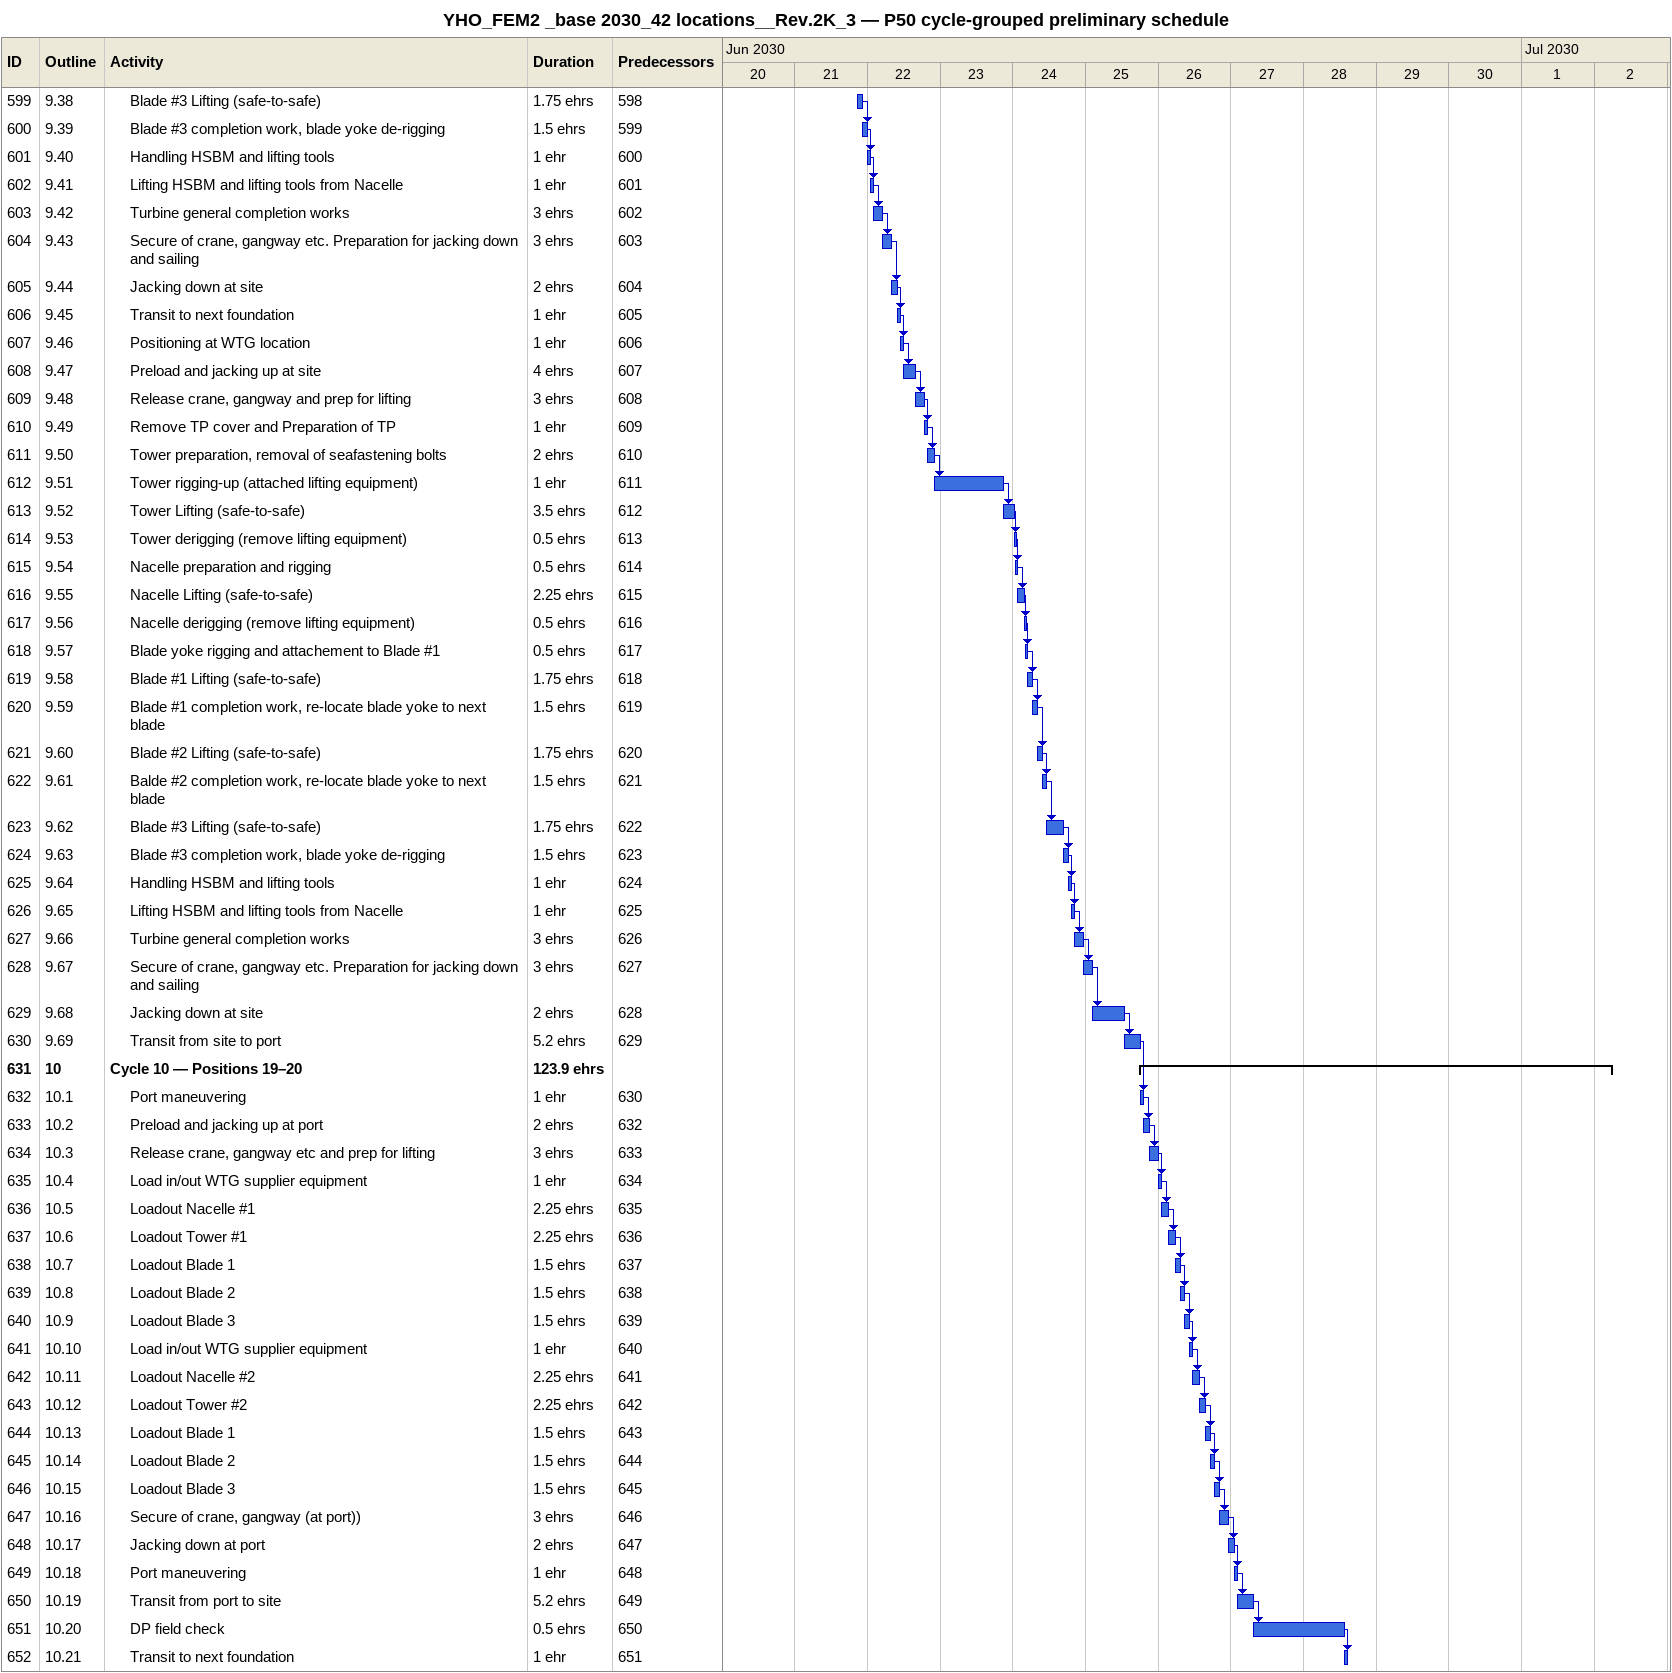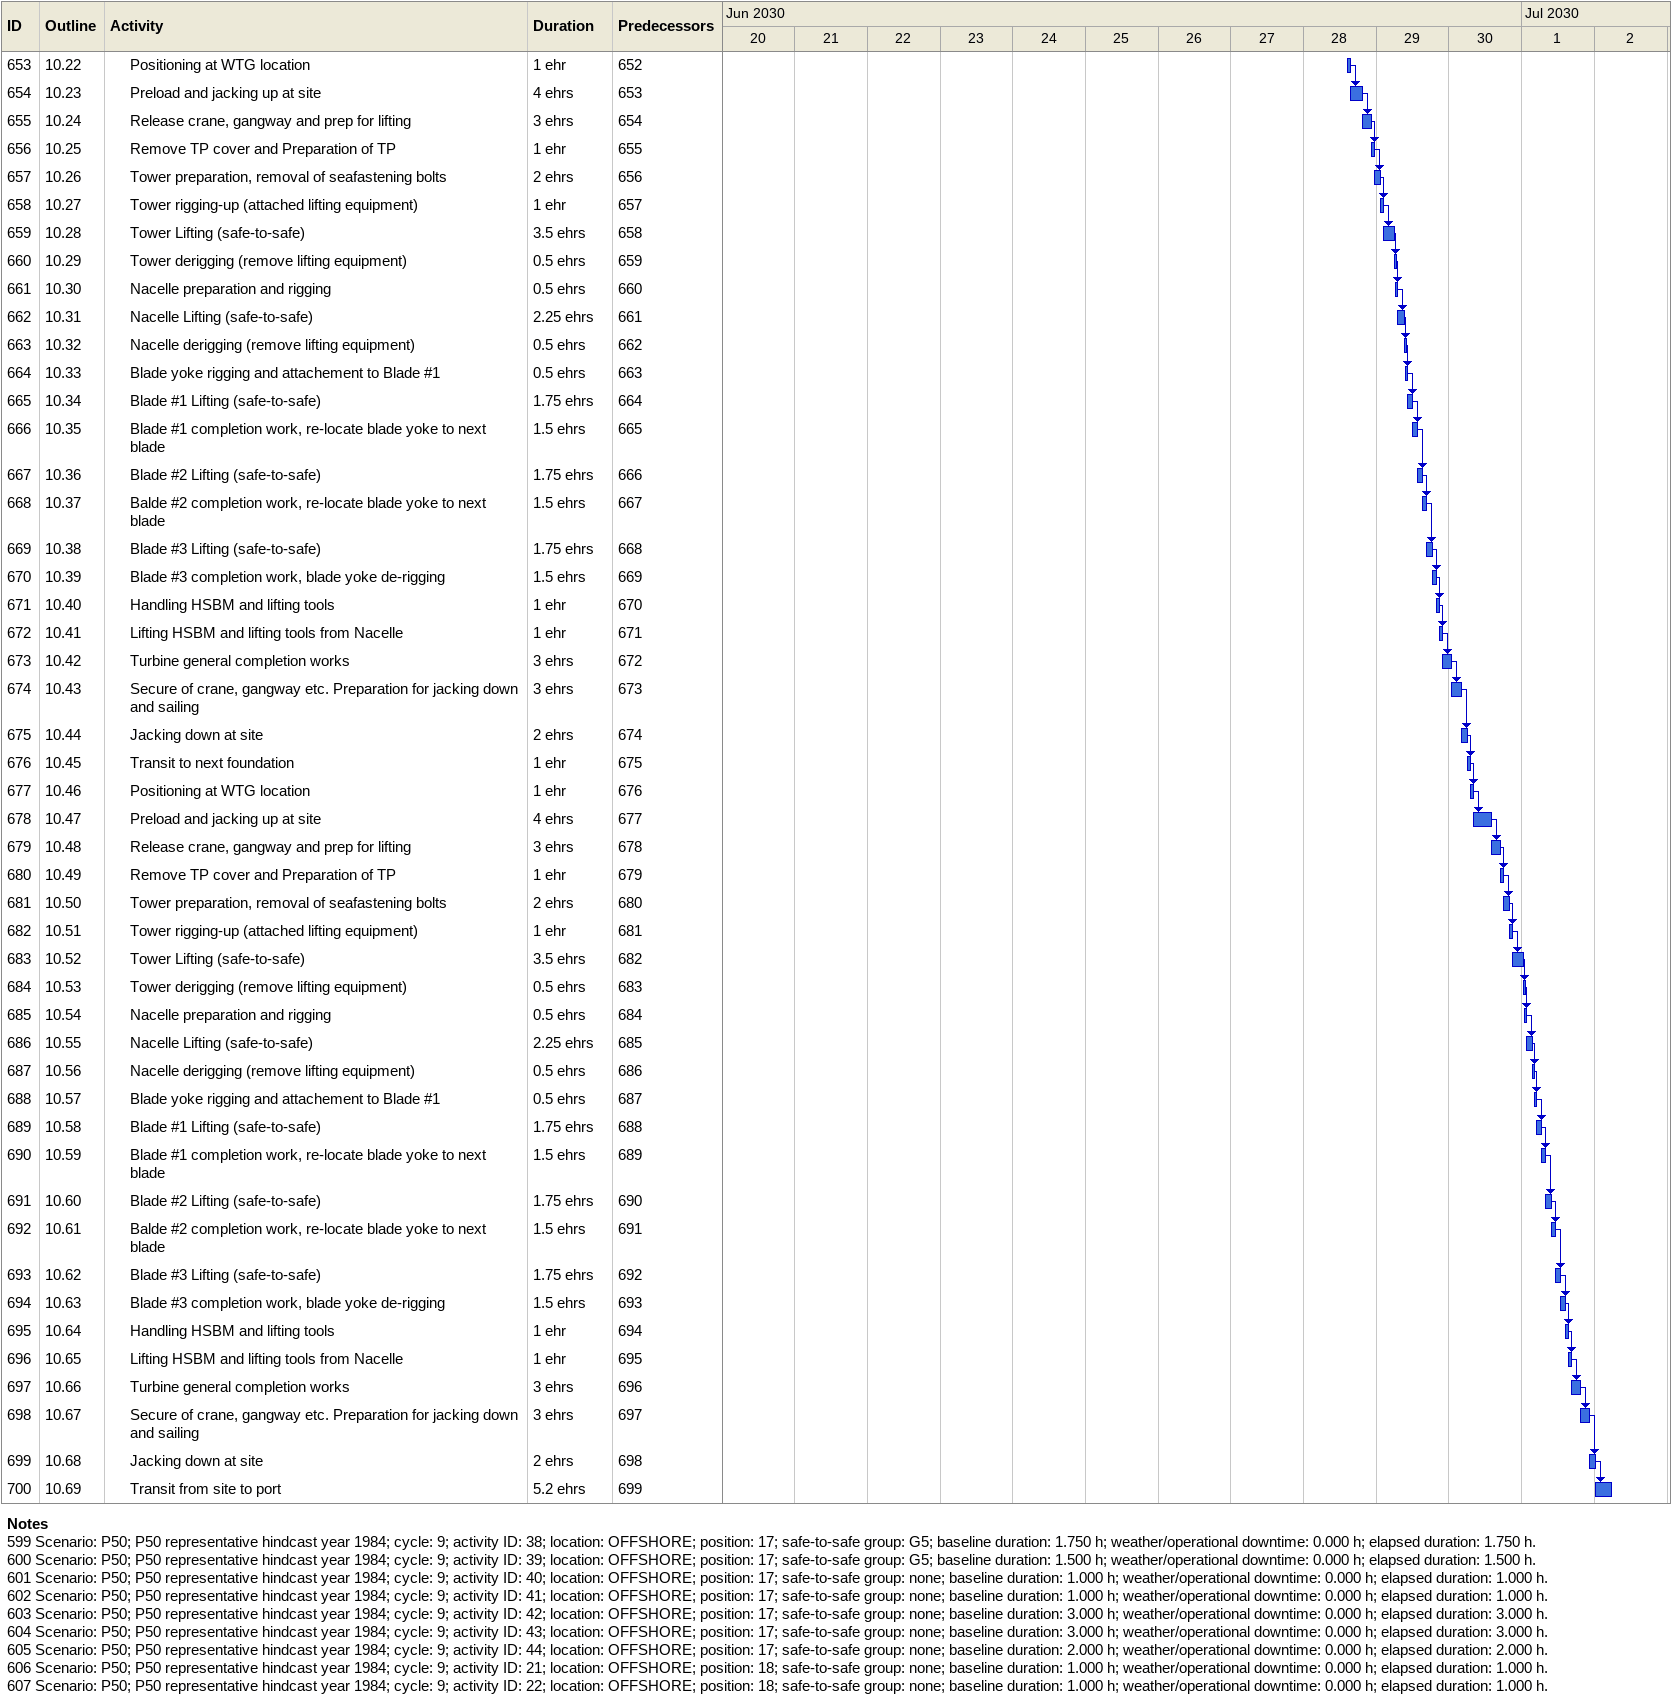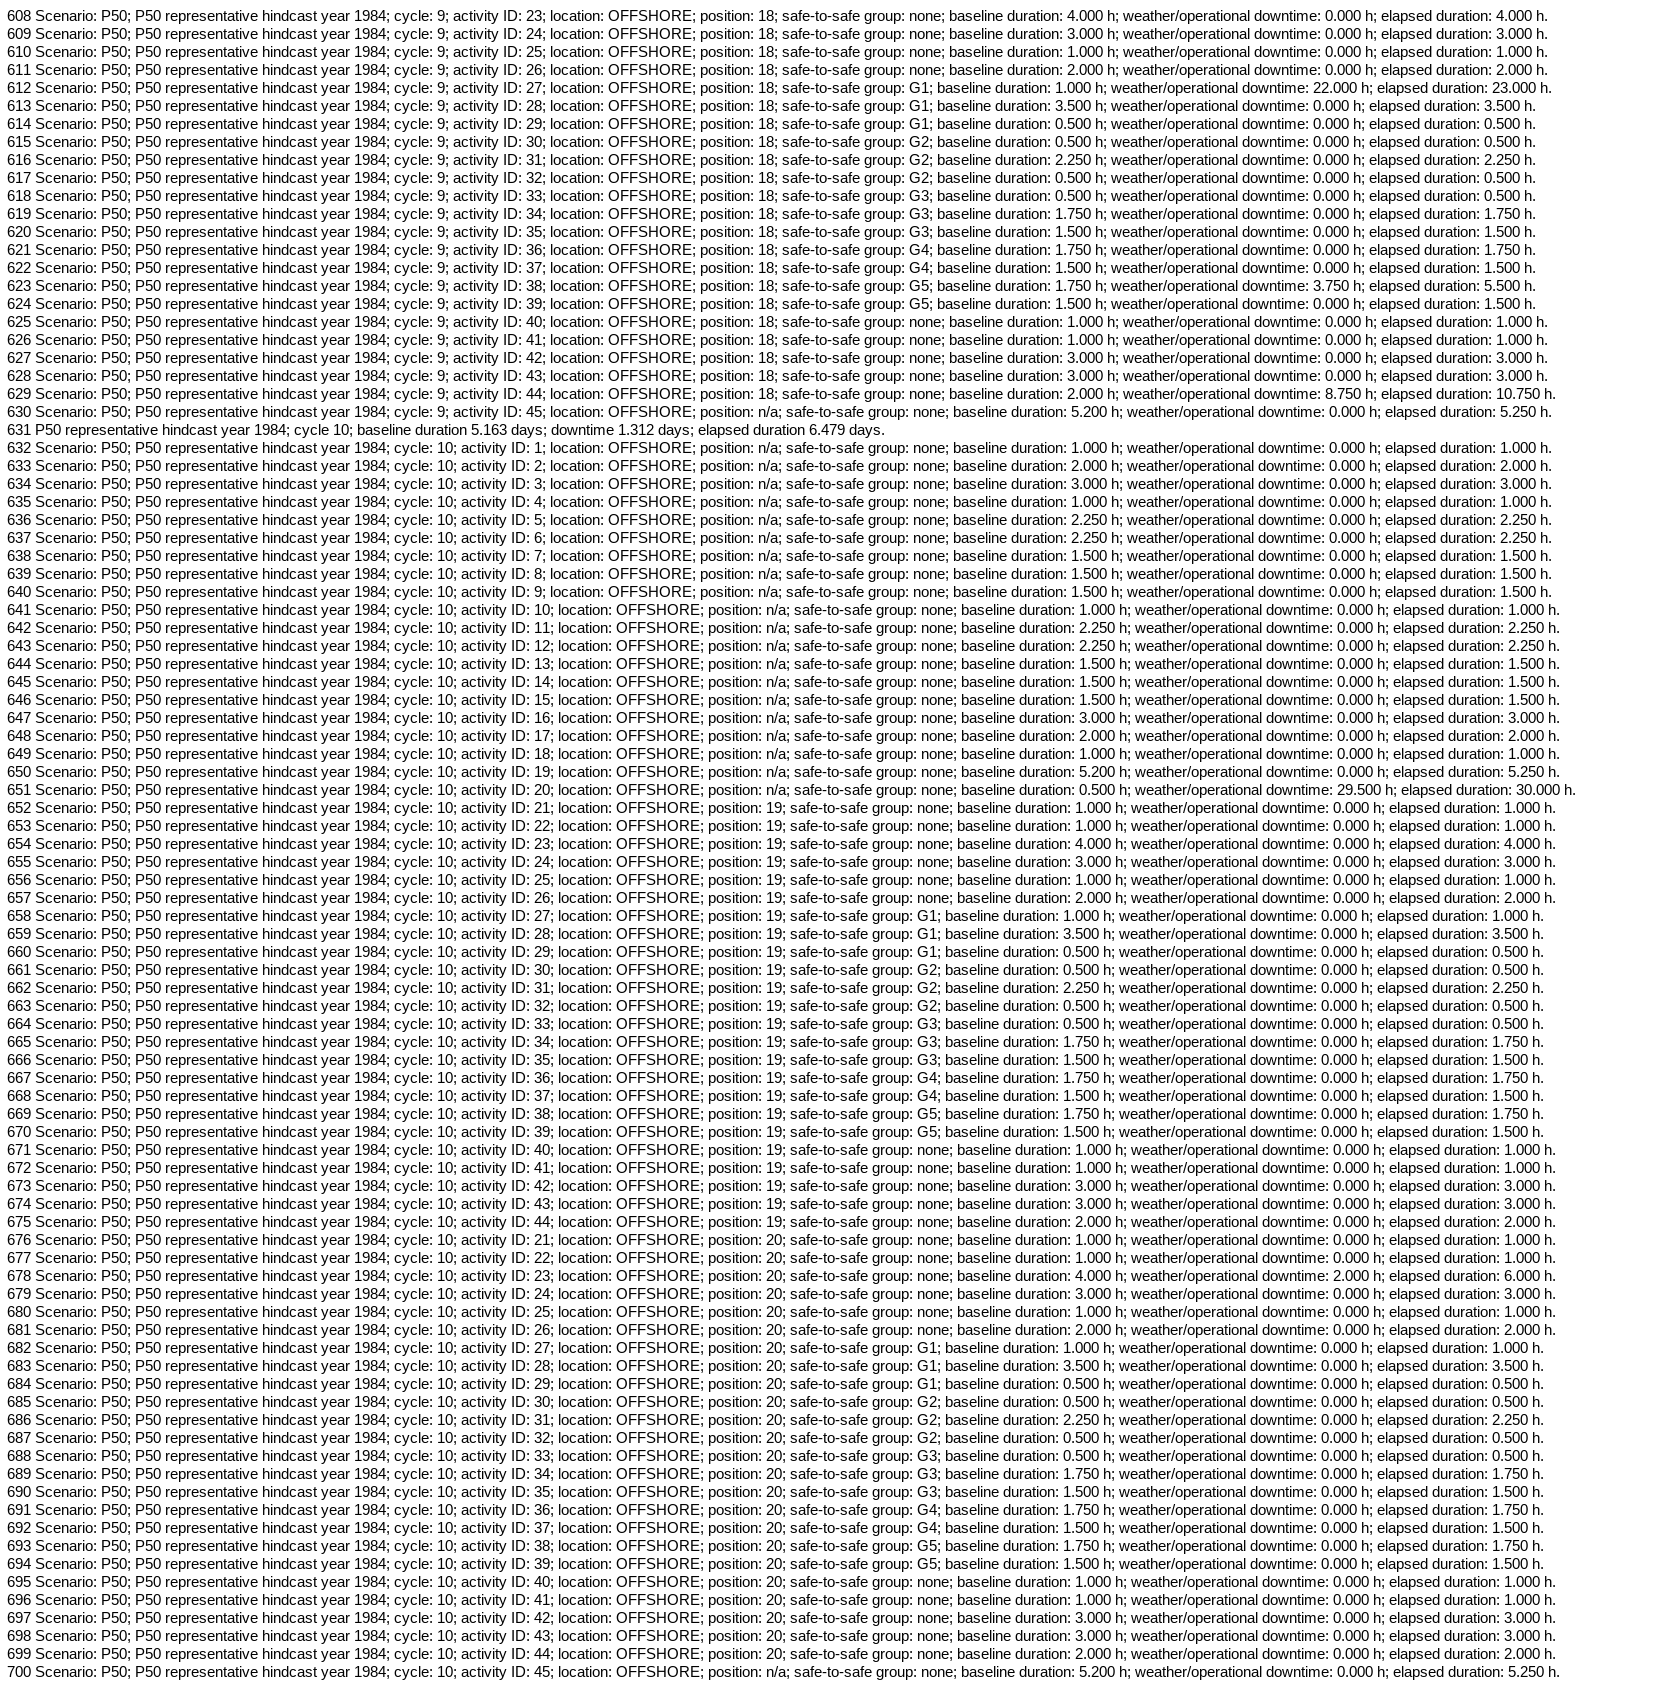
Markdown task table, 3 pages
YHO_FEM2 _base 2030_42 locations__Rev.2K_3 — P50 cycle-grouped preliminary schedule

| ID | WBS | Task | Duration | Start | Finish | Predecessors |
|---|---|---|---|---|---|---|
| 599 | 9.38 | Blade #3 Lifting (safe-to-safe) | 1.75eh | 2030-06-21 | 2030-06-21 | 598 |
| 600 | 9.39 | Blade #3 completion work, blade yoke de-rigging | 1.5eh | 2030-06-21 | 2030-06-22 | 599 |
| 601 | 9.40 | Handling HSBM and lifting tools | 1eh | 2030-06-22 | 2030-06-22 | 600 |
| 602 | 9.41 | Lifting HSBM and lifting tools from Nacelle | 1eh | 2030-06-22 | 2030-06-22 | 601 |
| 603 | 9.42 | Turbine general completion works | 3eh | 2030-06-22 | 2030-06-22 | 602 |
| 604 | 9.43 | Secure of crane, gangway etc. Preparation for jacking down and sailing | 3eh | 2030-06-22 | 2030-06-22 | 603 |
| 605 | 9.44 | Jacking down at site | 2eh | 2030-06-22 | 2030-06-22 | 604 |
| 606 | 9.45 | Transit to next foundation | 1eh | 2030-06-22 | 2030-06-22 | 605 |
| 607 | 9.46 | Positioning at WTG location | 1eh | 2030-06-22 | 2030-06-22 | 606 |
| 608 | 9.47 | Preload and jacking up at site | 4eh | 2030-06-22 | 2030-06-22 | 607 |
| 609 | 9.48 | Release crane, gangway and prep for lifting | 3eh | 2030-06-22 | 2030-06-22 | 608 |
| 610 | 9.49 | Remove TP cover and Preparation of TP | 1eh | 2030-06-22 | 2030-06-22 | 609 |
| 611 | 9.50 | Tower preparation, removal of seafastening bolts | 2eh | 2030-06-22 | 2030-06-22 | 610 |
| 612 | 9.51 | Tower rigging-up (attached lifting equipment) | 1eh | 2030-06-22 | 2030-06-23 | 611 |
| 613 | 9.52 | Tower Lifting (safe-to-safe) | 3.5eh | 2030-06-23 | 2030-06-24 | 612 |
| 614 | 9.53 | Tower derigging (remove lifting equipment) | 0.5eh | 2030-06-24 | 2030-06-24 | 613 |
| 615 | 9.54 | Nacelle preparation and rigging | 0.5eh | 2030-06-24 | 2030-06-24 | 614 |
| 616 | 9.55 | Nacelle Lifting (safe-to-safe) | 2.25eh | 2030-06-24 | 2030-06-24 | 615 |
| 617 | 9.56 | Nacelle derigging (remove lifting equipment) | 0.5eh | 2030-06-24 | 2030-06-24 | 616 |
| 618 | 9.57 | Blade yoke rigging and attachement to Blade #1 | 0.5eh | 2030-06-24 | 2030-06-24 | 617 |
| 619 | 9.58 | Blade #1 Lifting (safe-to-safe) | 1.75eh | 2030-06-24 | 2030-06-24 | 618 |
| 620 | 9.59 | Blade #1 completion work, re-locate blade yoke to next blade | 1.5eh | 2030-06-24 | 2030-06-24 | 619 |
| 621 | 9.60 | Blade #2 Lifting (safe-to-safe) | 1.75eh | 2030-06-24 | 2030-06-24 | 620 |
| 622 | 9.61 | Balde #2 completion work, re-locate blade yoke to next blade | 1.5eh | 2030-06-24 | 2030-06-24 | 621 |
| 623 | 9.62 | Blade #3 Lifting (safe-to-safe) | 1.75eh | 2030-06-24 | 2030-06-24 | 622 |
| 624 | 9.63 | Blade #3 completion work, blade yoke de-rigging | 1.5eh | 2030-06-24 | 2030-06-24 | 623 |
| 625 | 9.64 | Handling HSBM and lifting tools | 1eh | 2030-06-24 | 2030-06-24 | 624 |
| 626 | 9.65 | Lifting HSBM and lifting tools from Nacelle | 1eh | 2030-06-24 | 2030-06-24 | 625 |
| 627 | 9.66 | Turbine general completion works | 3eh | 2030-06-24 | 2030-06-24 | 626 |
| 628 | 9.67 | Secure of crane, gangway etc. Preparation for jacking down and sailing | 3eh | 2030-06-24 | 2030-06-25 | 627 |
| 629 | 9.68 | Jacking down at site | 2eh | 2030-06-25 | 2030-06-25 | 628 |
| 630 | 9.69 | Transit from site to port | 5.2eh | 2030-06-25 | 2030-06-25 | 629 |
| 631 | 10 | **Cycle 10 — Positions 19–20** | 123.9eh | 2030-06-25 | 2030-07-02 |  |
| 632 | 10.1 | Port maneuvering | 1eh | 2030-06-25 | 2030-06-25 | 630 |
| 633 | 10.2 | Preload and jacking up at port | 2eh | 2030-06-25 | 2030-06-25 | 632 |
| 634 | 10.3 | Release crane, gangway etc and prep for lifting | 3eh | 2030-06-25 | 2030-06-26 | 633 |
| 635 | 10.4 | Load in/out WTG supplier equipment | 1eh | 2030-06-26 | 2030-06-26 | 634 |
| 636 | 10.5 | Loadout Nacelle #1 | 2.25eh | 2030-06-26 | 2030-06-26 | 635 |
| 637 | 10.6 | Loadout Tower #1 | 2.25eh | 2030-06-26 | 2030-06-26 | 636 |
| 638 | 10.7 | Loadout Blade 1 | 1.5eh | 2030-06-26 | 2030-06-26 | 637 |
| 639 | 10.8 | Loadout Blade 2 | 1.5eh | 2030-06-26 | 2030-06-26 | 638 |
| 640 | 10.9 | Loadout Blade 3 | 1.5eh | 2030-06-26 | 2030-06-26 | 639 |
| 641 | 10.10 | Load in/out WTG supplier equipment | 1eh | 2030-06-26 | 2030-06-26 | 640 |
| 642 | 10.11 | Loadout Nacelle #2 | 2.25eh | 2030-06-26 | 2030-06-26 | 641 |
| 643 | 10.12 | Loadout Tower #2 | 2.25eh | 2030-06-26 | 2030-06-26 | 642 |
| 644 | 10.13 | Loadout Blade 1 | 1.5eh | 2030-06-26 | 2030-06-26 | 643 |
| 645 | 10.14 | Loadout Blade 2 | 1.5eh | 2030-06-26 | 2030-06-26 | 644 |
| 646 | 10.15 | Loadout Blade 3 | 1.5eh | 2030-06-26 | 2030-06-26 | 645 |
| 647 | 10.16 | Secure of crane, gangway (at port)) | 3eh | 2030-06-26 | 2030-06-26 | 646 |
| 648 | 10.17 | Jacking down at port | 2eh | 2030-06-26 | 2030-06-27 | 647 |
| 649 | 10.18 | Port maneuvering | 1eh | 2030-06-27 | 2030-06-27 | 648 |
| 650 | 10.19 | Transit from port to site | 5.2eh | 2030-06-27 | 2030-06-27 | 649 |
| 651 | 10.20 | DP field check | 0.5eh | 2030-06-27 | 2030-06-28 | 650 |
| 652 | 10.21 | Transit to next foundation | 1eh | 2030-06-28 | 2030-06-28 | 651 |
| 653 | 10.22 | Positioning at WTG location | 1eh | 2030-06-28 | 2030-06-28 | 652 |
| 654 | 10.23 | Preload and jacking up at site | 4eh | 2030-06-28 | 2030-06-28 | 653 |
| 655 | 10.24 | Release crane, gangway and prep for lifting | 3eh | 2030-06-28 | 2030-06-28 | 654 |
| 656 | 10.25 | Remove TP cover and Preparation of TP | 1eh | 2030-06-28 | 2030-06-28 | 655 |
| 657 | 10.26 | Tower preparation, removal of seafastening bolts | 2eh | 2030-06-28 | 2030-06-29 | 656 |
| 658 | 10.27 | Tower rigging-up (attached lifting equipment) | 1eh | 2030-06-29 | 2030-06-29 | 657 |
| 659 | 10.28 | Tower Lifting (safe-to-safe) | 3.5eh | 2030-06-29 | 2030-06-29 | 658 |
| 660 | 10.29 | Tower derigging (remove lifting equipment) | 0.5eh | 2030-06-29 | 2030-06-29 | 659 |
| 661 | 10.30 | Nacelle preparation and rigging | 0.5eh | 2030-06-29 | 2030-06-29 | 660 |
| 662 | 10.31 | Nacelle Lifting (safe-to-safe) | 2.25eh | 2030-06-29 | 2030-06-29 | 661 |
| 663 | 10.32 | Nacelle derigging (remove lifting equipment) | 0.5eh | 2030-06-29 | 2030-06-29 | 662 |
| 664 | 10.33 | Blade yoke rigging and attachement to Blade #1 | 0.5eh | 2030-06-29 | 2030-06-29 | 663 |
| 665 | 10.34 | Blade #1 Lifting (safe-to-safe) | 1.75eh | 2030-06-29 | 2030-06-29 | 664 |
| 666 | 10.35 | Blade #1 completion work, re-locate blade yoke to next blade | 1.5eh | 2030-06-29 | 2030-06-29 | 665 |
| 667 | 10.36 | Blade #2 Lifting (safe-to-safe) | 1.75eh | 2030-06-29 | 2030-06-29 | 666 |
| 668 | 10.37 | Balde #2 completion work, re-locate blade yoke to next blade | 1.5eh | 2030-06-29 | 2030-06-29 | 667 |
| 669 | 10.38 | Blade #3 Lifting (safe-to-safe) | 1.75eh | 2030-06-29 | 2030-06-29 | 668 |
| 670 | 10.39 | Blade #3 completion work, blade yoke de-rigging | 1.5eh | 2030-06-29 | 2030-06-29 | 669 |
| 671 | 10.40 | Handling HSBM and lifting tools | 1eh | 2030-06-29 | 2030-06-29 | 670 |
| 672 | 10.41 | Lifting HSBM and lifting tools from Nacelle | 1eh | 2030-06-29 | 2030-06-29 | 671 |
| 673 | 10.42 | Turbine general completion works | 3eh | 2030-06-29 | 2030-06-30 | 672 |
| 674 | 10.43 | Secure of crane, gangway etc. Preparation for jacking down and sailing | 3eh | 2030-06-30 | 2030-06-30 | 673 |
| 675 | 10.44 | Jacking down at site | 2eh | 2030-06-30 | 2030-06-30 | 674 |
| 676 | 10.45 | Transit to next foundation | 1eh | 2030-06-30 | 2030-06-30 | 675 |
| 677 | 10.46 | Positioning at WTG location | 1eh | 2030-06-30 | 2030-06-30 | 676 |
| 678 | 10.47 | Preload and jacking up at site | 4eh | 2030-06-30 | 2030-06-30 | 677 |
| 679 | 10.48 | Release crane, gangway and prep for lifting | 3eh | 2030-06-30 | 2030-06-30 | 678 |
| 680 | 10.49 | Remove TP cover and Preparation of TP | 1eh | 2030-06-30 | 2030-06-30 | 679 |
| 681 | 10.50 | Tower preparation, removal of seafastening bolts | 2eh | 2030-06-30 | 2030-06-30 | 680 |
| 682 | 10.51 | Tower rigging-up (attached lifting equipment) | 1eh | 2030-06-30 | 2030-06-30 | 681 |
| 683 | 10.52 | Tower Lifting (safe-to-safe) | 3.5eh | 2030-06-30 | 2030-07-01 | 682 |
| 684 | 10.53 | Tower derigging (remove lifting equipment) | 0.5eh | 2030-07-01 | 2030-07-01 | 683 |
| 685 | 10.54 | Nacelle preparation and rigging | 0.5eh | 2030-07-01 | 2030-07-01 | 684 |
| 686 | 10.55 | Nacelle Lifting (safe-to-safe) | 2.25eh | 2030-07-01 | 2030-07-01 | 685 |
| 687 | 10.56 | Nacelle derigging (remove lifting equipment) | 0.5eh | 2030-07-01 | 2030-07-01 | 686 |
| 688 | 10.57 | Blade yoke rigging and attachement to Blade #1 | 0.5eh | 2030-07-01 | 2030-07-01 | 687 |
| 689 | 10.58 | Blade #1 Lifting (safe-to-safe) | 1.75eh | 2030-07-01 | 2030-07-01 | 688 |
| 690 | 10.59 | Blade #1 completion work, re-locate blade yoke to next blade | 1.5eh | 2030-07-01 | 2030-07-01 | 689 |
| 691 | 10.60 | Blade #2 Lifting (safe-to-safe) | 1.75eh | 2030-07-01 | 2030-07-01 | 690 |
| 692 | 10.61 | Balde #2 completion work, re-locate blade yoke to next blade | 1.5eh | 2030-07-01 | 2030-07-01 | 691 |
| 693 | 10.62 | Blade #3 Lifting (safe-to-safe) | 1.75eh | 2030-07-01 | 2030-07-01 | 692 |
| 694 | 10.63 | Blade #3 completion work, blade yoke de-rigging | 1.5eh | 2030-07-01 | 2030-07-01 | 693 |
| 695 | 10.64 | Handling HSBM and lifting tools | 1eh | 2030-07-01 | 2030-07-01 | 694 |
| 696 | 10.65 | Lifting HSBM and lifting tools from Nacelle | 1eh | 2030-07-01 | 2030-07-01 | 695 |
| 697 | 10.66 | Turbine general completion works | 3eh | 2030-07-01 | 2030-07-01 | 696 |
| 698 | 10.67 | Secure of crane, gangway etc. Preparation for jacking down and sailing | 3eh | 2030-07-01 | 2030-07-01 | 697 |
| 699 | 10.68 | Jacking down at site | 2eh | 2030-07-01 | 2030-07-02 | 698 |
| 700 | 10.69 | Transit from site to port | 5.2eh | 2030-07-02 | 2030-07-02 | 699 |

Notes
- 599: Scenario: P50; P50 representative hindcast year 1984; cycle: 9; activity ID: 38; location: OFFSHORE; position: 17; safe-to-safe group: G5; baseline duration: 1.750 h; weather/operational downtime: 0.000 h; elapsed duration: 1.750 h.
- 600: Scenario: P50; P50 representative hindcast year 1984; cycle: 9; activity ID: 39; location: OFFSHORE; position: 17; safe-to-safe group: G5; baseline duration: 1.500 h; weather/operational downtime: 0.000 h; elapsed duration: 1.500 h.
- 601: Scenario: P50; P50 representative hindcast year 1984; cycle: 9; activity ID: 40; location: OFFSHORE; position: 17; safe-to-safe group: none; baseline duration: 1.000 h; weather/operational downtime: 0.000 h; elapsed duration: 1.000 h.
- 602: Scenario: P50; P50 representative hindcast year 1984; cycle: 9; activity ID: 41; location: OFFSHORE; position: 17; safe-to-safe group: none; baseline duration: 1.000 h; weather/operational downtime: 0.000 h; elapsed duration: 1.000 h.
- 603: Scenario: P50; P50 representative hindcast year 1984; cycle: 9; activity ID: 42; location: OFFSHORE; position: 17; safe-to-safe group: none; baseline duration: 3.000 h; weather/operational downtime: 0.000 h; elapsed duration: 3.000 h.
- 604: Scenario: P50; P50 representative hindcast year 1984; cycle: 9; activity ID: 43; location: OFFSHORE; position: 17; safe-to-safe group: none; baseline duration: 3.000 h; weather/operational downtime: 0.000 h; elapsed duration: 3.000 h.
- 605: Scenario: P50; P50 representative hindcast year 1984; cycle: 9; activity ID: 44; location: OFFSHORE; position: 17; safe-to-safe group: none; baseline duration: 2.000 h; weather/operational downtime: 0.000 h; elapsed duration: 2.000 h.
- 606: Scenario: P50; P50 representative hindcast year 1984; cycle: 9; activity ID: 21; location: OFFSHORE; position: 18; safe-to-safe group: none; baseline duration: 1.000 h; weather/operational downtime: 0.000 h; elapsed duration: 1.000 h.
- 607: Scenario: P50; P50 representative hindcast year 1984; cycle: 9; activity ID: 22; location: OFFSHORE; position: 18; safe-to-safe group: none; baseline duration: 1.000 h; weather/operational downtime: 0.000 h; elapsed duration: 1.000 h.
- 608: Scenario: P50; P50 representative hindcast year 1984; cycle: 9; activity ID: 23; location: OFFSHORE; position: 18; safe-to-safe group: none; baseline duration: 4.000 h; weather/operational downtime: 0.000 h; elapsed duration: 4.000 h.
- 609: Scenario: P50; P50 representative hindcast year 1984; cycle: 9; activity ID: 24; location: OFFSHORE; position: 18; safe-to-safe group: none; baseline duration: 3.000 h; weather/operational downtime: 0.000 h; elapsed duration: 3.000 h.
- 610: Scenario: P50; P50 representative hindcast year 1984; cycle: 9; activity ID: 25; location: OFFSHORE; position: 18; safe-to-safe group: none; baseline duration: 1.000 h; weather/operational downtime: 0.000 h; elapsed duration: 1.000 h.
- 611: Scenario: P50; P50 representative hindcast year 1984; cycle: 9; activity ID: 26; location: OFFSHORE; position: 18; safe-to-safe group: none; baseline duration: 2.000 h; weather/operational downtime: 0.000 h; elapsed duration: 2.000 h.
- 612: Scenario: P50; P50 representative hindcast year 1984; cycle: 9; activity ID: 27; location: OFFSHORE; position: 18; safe-to-safe group: G1; baseline duration: 1.000 h; weather/operational downtime: 22.000 h; elapsed duration: 23.000 h.
- 613: Scenario: P50; P50 representative hindcast year 1984; cycle: 9; activity ID: 28; location: OFFSHORE; position: 18; safe-to-safe group: G1; baseline duration: 3.500 h; weather/operational downtime: 0.000 h; elapsed duration: 3.500 h.
- 614: Scenario: P50; P50 representative hindcast year 1984; cycle: 9; activity ID: 29; location: OFFSHORE; position: 18; safe-to-safe group: G1; baseline duration: 0.500 h; weather/operational downtime: 0.000 h; elapsed duration: 0.500 h.
- 615: Scenario: P50; P50 representative hindcast year 1984; cycle: 9; activity ID: 30; location: OFFSHORE; position: 18; safe-to-safe group: G2; baseline duration: 0.500 h; weather/operational downtime: 0.000 h; elapsed duration: 0.500 h.
- 616: Scenario: P50; P50 representative hindcast year 1984; cycle: 9; activity ID: 31; location: OFFSHORE; position: 18; safe-to-safe group: G2; baseline duration: 2.250 h; weather/operational downtime: 0.000 h; elapsed duration: 2.250 h.
- 617: Scenario: P50; P50 representative hindcast year 1984; cycle: 9; activity ID: 32; location: OFFSHORE; position: 18; safe-to-safe group: G2; baseline duration: 0.500 h; weather/operational downtime: 0.000 h; elapsed duration: 0.500 h.
- 618: Scenario: P50; P50 representative hindcast year 1984; cycle: 9; activity ID: 33; location: OFFSHORE; position: 18; safe-to-safe group: G3; baseline duration: 0.500 h; weather/operational downtime: 0.000 h; elapsed duration: 0.500 h.
- 619: Scenario: P50; P50 representative hindcast year 1984; cycle: 9; activity ID: 34; location: OFFSHORE; position: 18; safe-to-safe group: G3; baseline duration: 1.750 h; weather/operational downtime: 0.000 h; elapsed duration: 1.750 h.
- 620: Scenario: P50; P50 representative hindcast year 1984; cycle: 9; activity ID: 35; location: OFFSHORE; position: 18; safe-to-safe group: G3; baseline duration: 1.500 h; weather/operational downtime: 0.000 h; elapsed duration: 1.500 h.
- 621: Scenario: P50; P50 representative hindcast year 1984; cycle: 9; activity ID: 36; location: OFFSHORE; position: 18; safe-to-safe group: G4; baseline duration: 1.750 h; weather/operational downtime: 0.000 h; elapsed duration: 1.750 h.
- 622: Scenario: P50; P50 representative hindcast year 1984; cycle: 9; activity ID: 37; location: OFFSHORE; position: 18; safe-to-safe group: G4; baseline duration: 1.500 h; weather/operational downtime: 0.000 h; elapsed duration: 1.500 h.
- 623: Scenario: P50; P50 representative hindcast year 1984; cycle: 9; activity ID: 38; location: OFFSHORE; position: 18; safe-to-safe group: G5; baseline duration: 1.750 h; weather/operational downtime: 3.750 h; elapsed duration: 5.500 h.
- 624: Scenario: P50; P50 representative hindcast year 1984; cycle: 9; activity ID: 39; location: OFFSHORE; position: 18; safe-to-safe group: G5; baseline duration: 1.500 h; weather/operational downtime: 0.000 h; elapsed duration: 1.500 h.
- 625: Scenario: P50; P50 representative hindcast year 1984; cycle: 9; activity ID: 40; location: OFFSHORE; position: 18; safe-to-safe group: none; baseline duration: 1.000 h; weather/operational downtime: 0.000 h; elapsed duration: 1.000 h.
- 626: Scenario: P50; P50 representative hindcast year 1984; cycle: 9; activity ID: 41; location: OFFSHORE; position: 18; safe-to-safe group: none; baseline duration: 1.000 h; weather/operational downtime: 0.000 h; elapsed duration: 1.000 h.
- 627: Scenario: P50; P50 representative hindcast year 1984; cycle: 9; activity ID: 42; location: OFFSHORE; position: 18; safe-to-safe group: none; baseline duration: 3.000 h; weather/operational downtime: 0.000 h; elapsed duration: 3.000 h.
- 628: Scenario: P50; P50 representative hindcast year 1984; cycle: 9; activity ID: 43; location: OFFSHORE; position: 18; safe-to-safe group: none; baseline duration: 3.000 h; weather/operational downtime: 0.000 h; elapsed duration: 3.000 h.
- 629: Scenario: P50; P50 representative hindcast year 1984; cycle: 9; activity ID: 44; location: OFFSHORE; position: 18; safe-to-safe group: none; baseline duration: 2.000 h; weather/operational downtime: 8.750 h; elapsed duration: 10.750 h.
- 630: Scenario: P50; P50 representative hindcast year 1984; cycle: 9; activity ID: 45; location: OFFSHORE; position: n/a; safe-to-safe group: none; baseline duration: 5.200 h; weather/operational downtime: 0.000 h; elapsed duration: 5.250 h.
- 631: P50 representative hindcast year 1984; cycle 10; baseline duration 5.163 days; downtime 1.312 days; elapsed duration 6.479 days.
- 632: Scenario: P50; P50 representative hindcast year 1984; cycle: 10; activity ID: 1; location: OFFSHORE; position: n/a; safe-to-safe group: none; baseline duration: 1.000 h; weather/operational downtime: 0.000 h; elapsed duration: 1.000 h.
- 633: Scenario: P50; P50 representative hindcast year 1984; cycle: 10; activity ID: 2; location: OFFSHORE; position: n/a; safe-to-safe group: none; baseline duration: 2.000 h; weather/operational downtime: 0.000 h; elapsed duration: 2.000 h.
- 634: Scenario: P50; P50 representative hindcast year 1984; cycle: 10; activity ID: 3; location: OFFSHORE; position: n/a; safe-to-safe group: none; baseline duration: 3.000 h; weather/operational downtime: 0.000 h; elapsed duration: 3.000 h.
- 635: Scenario: P50; P50 representative hindcast year 1984; cycle: 10; activity ID: 4; location: OFFSHORE; position: n/a; safe-to-safe group: none; baseline duration: 1.000 h; weather/operational downtime: 0.000 h; elapsed duration: 1.000 h.
- 636: Scenario: P50; P50 representative hindcast year 1984; cycle: 10; activity ID: 5; location: OFFSHORE; position: n/a; safe-to-safe group: none; baseline duration: 2.250 h; weather/operational downtime: 0.000 h; elapsed duration: 2.250 h.
- 637: Scenario: P50; P50 representative hindcast year 1984; cycle: 10; activity ID: 6; location: OFFSHORE; position: n/a; safe-to-safe group: none; baseline duration: 2.250 h; weather/operational downtime: 0.000 h; elapsed duration: 2.250 h.
- 638: Scenario: P50; P50 representative hindcast year 1984; cycle: 10; activity ID: 7; location: OFFSHORE; position: n/a; safe-to-safe group: none; baseline duration: 1.500 h; weather/operational downtime: 0.000 h; elapsed duration: 1.500 h.
- 639: Scenario: P50; P50 representative hindcast year 1984; cycle: 10; activity ID: 8; location: OFFSHORE; position: n/a; safe-to-safe group: none; baseline duration: 1.500 h; weather/operational downtime: 0.000 h; elapsed duration: 1.500 h.
- 640: Scenario: P50; P50 representative hindcast year 1984; cycle: 10; activity ID: 9; location: OFFSHORE; position: n/a; safe-to-safe group: none; baseline duration: 1.500 h; weather/operational downtime: 0.000 h; elapsed duration: 1.500 h.
- 641: Scenario: P50; P50 representative hindcast year 1984; cycle: 10; activity ID: 10; location: OFFSHORE; position: n/a; safe-to-safe group: none; baseline duration: 1.000 h; weather/operational downtime: 0.000 h; elapsed duration: 1.000 h.
- 642: Scenario: P50; P50 representative hindcast year 1984; cycle: 10; activity ID: 11; location: OFFSHORE; position: n/a; safe-to-safe group: none; baseline duration: 2.250 h; weather/operational downtime: 0.000 h; elapsed duration: 2.250 h.
- 643: Scenario: P50; P50 representative hindcast year 1984; cycle: 10; activity ID: 12; location: OFFSHORE; position: n/a; safe-to-safe group: none; baseline duration: 2.250 h; weather/operational downtime: 0.000 h; elapsed duration: 2.250 h.
- 644: Scenario: P50; P50 representative hindcast year 1984; cycle: 10; activity ID: 13; location: OFFSHORE; position: n/a; safe-to-safe group: none; baseline duration: 1.500 h; weather/operational downtime: 0.000 h; elapsed duration: 1.500 h.
- 645: Scenario: P50; P50 representative hindcast year 1984; cycle: 10; activity ID: 14; location: OFFSHORE; position: n/a; safe-to-safe group: none; baseline duration: 1.500 h; weather/operational downtime: 0.000 h; elapsed duration: 1.500 h.
- 646: Scenario: P50; P50 representative hindcast year 1984; cycle: 10; activity ID: 15; location: OFFSHORE; position: n/a; safe-to-safe group: none; baseline duration: 1.500 h; weather/operational downtime: 0.000 h; elapsed duration: 1.500 h.
- 647: Scenario: P50; P50 representative hindcast year 1984; cycle: 10; activity ID: 16; location: OFFSHORE; position: n/a; safe-to-safe group: none; baseline duration: 3.000 h; weather/operational downtime: 0.000 h; elapsed duration: 3.000 h.
- 648: Scenario: P50; P50 representative hindcast year 1984; cycle: 10; activity ID: 17; location: OFFSHORE; position: n/a; safe-to-safe group: none; baseline duration: 2.000 h; weather/operational downtime: 0.000 h; elapsed duration: 2.000 h.
- 649: Scenario: P50; P50 representative hindcast year 1984; cycle: 10; activity ID: 18; location: OFFSHORE; position: n/a; safe-to-safe group: none; baseline duration: 1.000 h; weather/operational downtime: 0.000 h; elapsed duration: 1.000 h.
- 650: Scenario: P50; P50 representative hindcast year 1984; cycle: 10; activity ID: 19; location: OFFSHORE; position: n/a; safe-to-safe group: none; baseline duration: 5.200 h; weather/operational downtime: 0.000 h; elapsed duration: 5.250 h.
- 651: Scenario: P50; P50 representative hindcast year 1984; cycle: 10; activity ID: 20; location: OFFSHORE; position: n/a; safe-to-safe group: none; baseline duration: 0.500 h; weather/operational downtime: 29.500 h; elapsed duration: 30.000 h.
- 652: Scenario: P50; P50 representative hindcast year 1984; cycle: 10; activity ID: 21; location: OFFSHORE; position: 19; safe-to-safe group: none; baseline duration: 1.000 h; weather/operational downtime: 0.000 h; elapsed duration: 1.000 h.
- 653: Scenario: P50; P50 representative hindcast year 1984; cycle: 10; activity ID: 22; location: OFFSHORE; position: 19; safe-to-safe group: none; baseline duration: 1.000 h; weather/operational downtime: 0.000 h; elapsed duration: 1.000 h.
- 654: Scenario: P50; P50 representative hindcast year 1984; cycle: 10; activity ID: 23; location: OFFSHORE; position: 19; safe-to-safe group: none; baseline duration: 4.000 h; weather/operational downtime: 0.000 h; elapsed duration: 4.000 h.
- 655: Scenario: P50; P50 representative hindcast year 1984; cycle: 10; activity ID: 24; location: OFFSHORE; position: 19; safe-to-safe group: none; baseline duration: 3.000 h; weather/operational downtime: 0.000 h; elapsed duration: 3.000 h.
- 656: Scenario: P50; P50 representative hindcast year 1984; cycle: 10; activity ID: 25; location: OFFSHORE; position: 19; safe-to-safe group: none; baseline duration: 1.000 h; weather/operational downtime: 0.000 h; elapsed duration: 1.000 h.
- 657: Scenario: P50; P50 representative hindcast year 1984; cycle: 10; activity ID: 26; location: OFFSHORE; position: 19; safe-to-safe group: none; baseline duration: 2.000 h; weather/operational downtime: 0.000 h; elapsed duration: 2.000 h.
- 658: Scenario: P50; P50 representative hindcast year 1984; cycle: 10; activity ID: 27; location: OFFSHORE; position: 19; safe-to-safe group: G1; baseline duration: 1.000 h; weather/operational downtime: 0.000 h; elapsed duration: 1.000 h.
- 659: Scenario: P50; P50 representative hindcast year 1984; cycle: 10; activity ID: 28; location: OFFSHORE; position: 19; safe-to-safe group: G1; baseline duration: 3.500 h; weather/operational downtime: 0.000 h; elapsed duration: 3.500 h.
- 660: Scenario: P50; P50 representative hindcast year 1984; cycle: 10; activity ID: 29; location: OFFSHORE; position: 19; safe-to-safe group: G1; baseline duration: 0.500 h; weather/operational downtime: 0.000 h; elapsed duration: 0.500 h.
- 661: Scenario: P50; P50 representative hindcast year 1984; cycle: 10; activity ID: 30; location: OFFSHORE; position: 19; safe-to-safe group: G2; baseline duration: 0.500 h; weather/operational downtime: 0.000 h; elapsed duration: 0.500 h.
- 662: Scenario: P50; P50 representative hindcast year 1984; cycle: 10; activity ID: 31; location: OFFSHORE; position: 19; safe-to-safe group: G2; baseline duration: 2.250 h; weather/operational downtime: 0.000 h; elapsed duration: 2.250 h.
- 663: Scenario: P50; P50 representative hindcast year 1984; cycle: 10; activity ID: 32; location: OFFSHORE; position: 19; safe-to-safe group: G2; baseline duration: 0.500 h; weather/operational downtime: 0.000 h; elapsed duration: 0.500 h.
- 664: Scenario: P50; P50 representative hindcast year 1984; cycle: 10; activity ID: 33; location: OFFSHORE; position: 19; safe-to-safe group: G3; baseline duration: 0.500 h; weather/operational downtime: 0.000 h; elapsed duration: 0.500 h.
- 665: Scenario: P50; P50 representative hindcast year 1984; cycle: 10; activity ID: 34; location: OFFSHORE; position: 19; safe-to-safe group: G3; baseline duration: 1.750 h; weather/operational downtime: 0.000 h; elapsed duration: 1.750 h.
- 666: Scenario: P50; P50 representative hindcast year 1984; cycle: 10; activity ID: 35; location: OFFSHORE; position: 19; safe-to-safe group: G3; baseline duration: 1.500 h; weather/operational downtime: 0.000 h; elapsed duration: 1.500 h.
- 667: Scenario: P50; P50 representative hindcast year 1984; cycle: 10; activity ID: 36; location: OFFSHORE; position: 19; safe-to-safe group: G4; baseline duration: 1.750 h; weather/operational downtime: 0.000 h; elapsed duration: 1.750 h.
- 668: Scenario: P50; P50 representative hindcast year 1984; cycle: 10; activity ID: 37; location: OFFSHORE; position: 19; safe-to-safe group: G4; baseline duration: 1.500 h; weather/operational downtime: 0.000 h; elapsed duration: 1.500 h.
- 669: Scenario: P50; P50 representative hindcast year 1984; cycle: 10; activity ID: 38; location: OFFSHORE; position: 19; safe-to-safe group: G5; baseline duration: 1.750 h; weather/operational downtime: 0.000 h; elapsed duration: 1.750 h.
- 670: Scenario: P50; P50 representative hindcast year 1984; cycle: 10; activity ID: 39; location: OFFSHORE; position: 19; safe-to-safe group: G5; baseline duration: 1.500 h; weather/operational downtime: 0.000 h; elapsed duration: 1.500 h.
- 671: Scenario: P50; P50 representative hindcast year 1984; cycle: 10; activity ID: 40; location: OFFSHORE; position: 19; safe-to-safe group: none; baseline duration: 1.000 h; weather/operational downtime: 0.000 h; elapsed duration: 1.000 h.
- 672: Scenario: P50; P50 representative hindcast year 1984; cycle: 10; activity ID: 41; location: OFFSHORE; position: 19; safe-to-safe group: none; baseline duration: 1.000 h; weather/operational downtime: 0.000 h; elapsed duration: 1.000 h.
- 673: Scenario: P50; P50 representative hindcast year 1984; cycle: 10; activity ID: 42; location: OFFSHORE; position: 19; safe-to-safe group: none; baseline duration: 3.000 h; weather/operational downtime: 0.000 h; elapsed duration: 3.000 h.
- 674: Scenario: P50; P50 representative hindcast year 1984; cycle: 10; activity ID: 43; location: OFFSHORE; position: 19; safe-to-safe group: none; baseline duration: 3.000 h; weather/operational downtime: 0.000 h; elapsed duration: 3.000 h.
- 675: Scenario: P50; P50 representative hindcast year 1984; cycle: 10; activity ID: 44; location: OFFSHORE; position: 19; safe-to-safe group: none; baseline duration: 2.000 h; weather/operational downtime: 0.000 h; elapsed duration: 2.000 h.
- 676: Scenario: P50; P50 representative hindcast year 1984; cycle: 10; activity ID: 21; location: OFFSHORE; position: 20; safe-to-safe group: none; baseline duration: 1.000 h; weather/operational downtime: 0.000 h; elapsed duration: 1.000 h.
- 677: Scenario: P50; P50 representative hindcast year 1984; cycle: 10; activity ID: 22; location: OFFSHORE; position: 20; safe-to-safe group: none; baseline duration: 1.000 h; weather/operational downtime: 0.000 h; elapsed duration: 1.000 h.
- 678: Scenario: P50; P50 representative hindcast year 1984; cycle: 10; activity ID: 23; location: OFFSHORE; position: 20; safe-to-safe group: none; baseline duration: 4.000 h; weather/operational downtime: 2.000 h; elapsed duration: 6.000 h.
- 679: Scenario: P50; P50 representative hindcast year 1984; cycle: 10; activity ID: 24; location: OFFSHORE; position: 20; safe-to-safe group: none; baseline duration: 3.000 h; weather/operational downtime: 0.000 h; elapsed duration: 3.000 h.
- 680: Scenario: P50; P50 representative hindcast year 1984; cycle: 10; activity ID: 25; location: OFFSHORE; position: 20; safe-to-safe group: none; baseline duration: 1.000 h; weather/operational downtime: 0.000 h; elapsed duration: 1.000 h.
- 681: Scenario: P50; P50 representative hindcast year 1984; cycle: 10; activity ID: 26; location: OFFSHORE; position: 20; safe-to-safe group: none; baseline duration: 2.000 h; weather/operational downtime: 0.000 h; elapsed duration: 2.000 h.
- 682: Scenario: P50; P50 representative hindcast year 1984; cycle: 10; activity ID: 27; location: OFFSHORE; position: 20; safe-to-safe group: G1; baseline duration: 1.000 h; weather/operational downtime: 0.000 h; elapsed duration: 1.000 h.
- 683: Scenario: P50; P50 representative hindcast year 1984; cycle: 10; activity ID: 28; location: OFFSHORE; position: 20; safe-to-safe group: G1; baseline duration: 3.500 h; weather/operational downtime: 0.000 h; elapsed duration: 3.500 h.
- 684: Scenario: P50; P50 representative hindcast year 1984; cycle: 10; activity ID: 29; location: OFFSHORE; position: 20; safe-to-safe group: G1; baseline duration: 0.500 h; weather/operational downtime: 0.000 h; elapsed duration: 0.500 h.
- 685: Scenario: P50; P50 representative hindcast year 1984; cycle: 10; activity ID: 30; location: OFFSHORE; position: 20; safe-to-safe group: G2; baseline duration: 0.500 h; weather/operational downtime: 0.000 h; elapsed duration: 0.500 h.
- 686: Scenario: P50; P50 representative hindcast year 1984; cycle: 10; activity ID: 31; location: OFFSHORE; position: 20; safe-to-safe group: G2; baseline duration: 2.250 h; weather/operational downtime: 0.000 h; elapsed duration: 2.250 h.
- 687: Scenario: P50; P50 representative hindcast year 1984; cycle: 10; activity ID: 32; location: OFFSHORE; position: 20; safe-to-safe group: G2; baseline duration: 0.500 h; weather/operational downtime: 0.000 h; elapsed duration: 0.500 h.
- 688: Scenario: P50; P50 representative hindcast year 1984; cycle: 10; activity ID: 33; location: OFFSHORE; position: 20; safe-to-safe group: G3; baseline duration: 0.500 h; weather/operational downtime: 0.000 h; elapsed duration: 0.500 h.
- 689: Scenario: P50; P50 representative hindcast year 1984; cycle: 10; activity ID: 34; location: OFFSHORE; position: 20; safe-to-safe group: G3; baseline duration: 1.750 h; weather/operational downtime: 0.000 h; elapsed duration: 1.750 h.
- 690: Scenario: P50; P50 representative hindcast year 1984; cycle: 10; activity ID: 35; location: OFFSHORE; position: 20; safe-to-safe group: G3; baseline duration: 1.500 h; weather/operational downtime: 0.000 h; elapsed duration: 1.500 h.
- 691: Scenario: P50; P50 representative hindcast year 1984; cycle: 10; activity ID: 36; location: OFFSHORE; position: 20; safe-to-safe group: G4; baseline duration: 1.750 h; weather/operational downtime: 0.000 h; elapsed duration: 1.750 h.
- 692: Scenario: P50; P50 representative hindcast year 1984; cycle: 10; activity ID: 37; location: OFFSHORE; position: 20; safe-to-safe group: G4; baseline duration: 1.500 h; weather/operational downtime: 0.000 h; elapsed duration: 1.500 h.
- 693: Scenario: P50; P50 representative hindcast year 1984; cycle: 10; activity ID: 38; location: OFFSHORE; position: 20; safe-to-safe group: G5; baseline duration: 1.750 h; weather/operational downtime: 0.000 h; elapsed duration: 1.750 h.
- 694: Scenario: P50; P50 representative hindcast year 1984; cycle: 10; activity ID: 39; location: OFFSHORE; position: 20; safe-to-safe group: G5; baseline duration: 1.500 h; weather/operational downtime: 0.000 h; elapsed duration: 1.500 h.
- 695: Scenario: P50; P50 representative hindcast year 1984; cycle: 10; activity ID: 40; location: OFFSHORE; position: 20; safe-to-safe group: none; baseline duration: 1.000 h; weather/operational downtime: 0.000 h; elapsed duration: 1.000 h.
- 696: Scenario: P50; P50 representative hindcast year 1984; cycle: 10; activity ID: 41; location: OFFSHORE; position: 20; safe-to-safe group: none; baseline duration: 1.000 h; weather/operational downtime: 0.000 h; elapsed duration: 1.000 h.
- 697: Scenario: P50; P50 representative hindcast year 1984; cycle: 10; activity ID: 42; location: OFFSHORE; position: 20; safe-to-safe group: none; baseline duration: 3.000 h; weather/operational downtime: 0.000 h; elapsed duration: 3.000 h.
- 698: Scenario: P50; P50 representative hindcast year 1984; cycle: 10; activity ID: 43; location: OFFSHORE; position: 20; safe-to-safe group: none; baseline duration: 3.000 h; weather/operational downtime: 0.000 h; elapsed duration: 3.000 h.
- 699: Scenario: P50; P50 representative hindcast year 1984; cycle: 10; activity ID: 44; location: OFFSHORE; position: 20; safe-to-safe group: none; baseline duration: 2.000 h; weather/operational downtime: 0.000 h; elapsed duration: 2.000 h.
- 700: Scenario: P50; P50 representative hindcast year 1984; cycle: 10; activity ID: 45; location: OFFSHORE; position: n/a; safe-to-safe group: none; baseline duration: 5.200 h; weather/operational downtime: 0.000 h; elapsed duration: 5.250 h.
